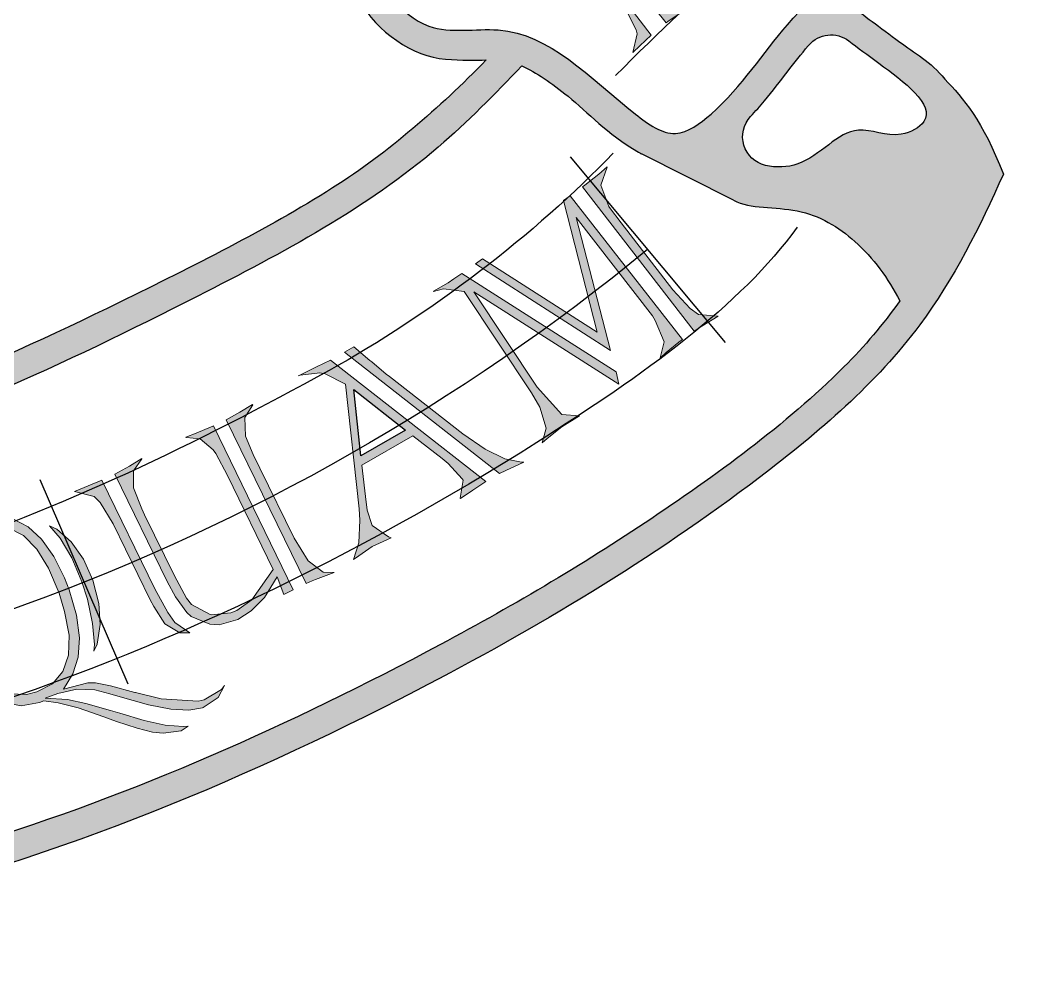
# Model space of a CAD drawing. Header units: inches. Extents: x 0.75 to 8.7, y -12.82 to -2.88.
# Drawn here: x 3.314 to 3.852, y -9.148 to -8.642 of the extents above; entities that cross this region are included whole.
import ezdxf

# ---------------------------------------------------------------- set-up
doc = ezdxf.new("R2010")
doc.units = ezdxf.units.IN
doc.header["$MEASUREMENT"] = 0
doc.layers.get('Defpoints').update_dxf_attribs({"color": 30})
doc.layers.add('CUT', color=1, linetype='Continuous')
doc.layers.add('ETCH', color=5, linetype='Continuous')

# ---------------------------------------------------------------- blocks, each defined once
blk = doc.blocks.new('Banner_Half')
at = {"layer": 'ETCH', "true_color": 0x939598}
h = blk.add_hatch(color=252, dxfattribs=at)
h.dxf.hatch_style = 1
edge = h.paths.add_edge_path()
edge.add_spline(control_points=[(-0.8695426777600819, -0.8975442894075822), (-0.8633204074110621, -0.8856630351074823), (-0.8490391827909805, -0.8658458391961172), (-0.8169912569952125, -0.8460435100759343), (-0.7901649017269916, -0.8490056705476974), (-0.7812156296055788, -0.8442018458159)], knot_values=[0.02909858571822496, 0.02909858571822496, 0.02909858571822496, 0.02909858571822496, 0.06981516489326797, 0.1044293441223722, 0.1381617045411972, 0.1381617045411972, 0.1381617045411972, 0.1381617045411972], degree=3, periodic=0)
edge.add_line((-0.7812156289601839, -0.8442018455673743), (-0.732326752346633, -0.8195593871491971))
edge.add_spline(control_points=[(-0.7323267523466366, -0.8195593871491988), (-0.7317846722186805, -0.8192861514372263), (-0.7312629008825704, -0.8190038212644515), (-0.7136617278423052, -0.8087661935919801), (-0.7041564482533902, -0.7978094779397704), (-0.6846198887914419, -0.7819088783439643), (-0.6765230856885909, -0.7762676088570419), (-0.6688051488322566, -0.7729264849826727)], knot_values=[1.249938496941312, 1.249938496941312, 1.249938496941312, 1.249938496941312, 1.251155898643284, 1.251155898643284, 1.292875466773456, 1.292875466773456, 1.326919447844194, 1.326919447844194, 1.326919447844194, 1.326919447844194], degree=3, periodic=0)
edge.add_spline(control_points=[(-0.6688051488322566, -0.7729264849826727), (-0.654509471549769, -0.7878793356261884), (-0.6050247523599763, -0.8386035859694179), (-0.4713187205649687, -0.909663390869559), (-0.3065513682614247, -0.9874637802524475), (-0.1345534254703118, -1.012981599678149), (-0.04116403639394717, -1.015262027784441), (8.881784197001252e-16, -1.015625612353523)], knot_values=[0.007861022922541252, 0.007861022922541252, 0.007861022922541252, 0.007861022922541252, 0.06968617879671836, 0.2199197882606244, 0.456530660387097, 0.6132832231072841, 0.7367978615260062, 0.7367978615260062, 0.7367978615260062, 0.7367978615260062], degree=3, periodic=0)
edge.add_line((0, -1.015625612353523), (0, -0.9999999999999973))
edge.add_spline(control_points=[(0, -0.9999999999999982), (-0.07865795021173261, -0.9993019661242144), (-0.1572295977802605, -0.995796534932845), (-0.3102930693196866, -0.9642854799780665), (-0.3831140415819254, -0.9338809384183477), (-0.4940523093590277, -0.8793221551676975), (-0.5331086363721891, -0.8600081537742614), (-0.5985653554392734, -0.8185340434466095), (-0.6244857068932732, -0.7955745914582604), (-0.650002571286195, -0.7697761971028836)], knot_values=[0.01868497199321495, 0.01868497199321495, 0.01868497199321495, 0.01868497199321495, 0.2556364533952689, 0.2556364533952689, 0.4972355272157967, 0.4972355272157967, 0.6262898927143304, 0.6262898927143304, 0.7366592862196493, 0.7366592862196493, 0.7366592862196493, 0.7366592862196493], degree=3, periodic=0)
edge.add_spline(control_points=[(-0.6500025712862167, -0.7697761971029013), (-0.644131812404197, -0.7698319620259504), (-0.6371901653950043, -0.7701208597027467), (-0.6110012048001932, -0.7679574303552865), (-0.5917654249601281, -0.7549286040018668), (-0.573556297144171, -0.7212801419022554), (-0.5743557209172527, -0.6991858722901743), (-0.5929912616608193, -0.6647206892497444), (-0.6079874590956278, -0.6522020403913267), (-0.6390272710598541, -0.6256589796540251), (-0.6562850113188969, -0.6125732971264011), (-0.7179257256985419, -0.5650385557609727), (-0.7629015471435663, -0.5321982853414475), (-0.9379223386205955, -0.4036822552557435), (-1.070556963828657, -0.3055246037370001), (-1.213455297607219, -0.1315290737512207), (-1.244984163170491, -0.08274663798293069), (-1.276876209371323, 0.01980286547763832), (-1.27357778479196, 0.07539594511217551), (-1.268822458885647, 0.1342005774112867), (-1.267722428547369, 0.1478036155278595), (-1.266544436941571, 0.1615785092888782), (-1.265292927760169, 0.1755154631437801)], knot_values=[-0.04011179972506751, -0.04011179972506751, -0.04011179972506751, -0.04011179972506751, -0.01926699809706367, -0.01926699809706367, 0.02119736693249763, 0.02119736693249763, 0.06166173196205893, 0.06166173196205893, 0.1121510989316201, 0.1121510989316201, 0.1800554852019323, 0.1800554852019323, 0.3490266106231696, 0.3490266106231696, 0.8369878048739054, 0.8369878048739054, 1.010387277364885, 1.010387277364885, 1.183786749855864, 1.183786749855864, 1.183786749855864, 1.223898549580931, 1.223898549580931, 1.223898549580931, 1.223898549580931], degree=3, periodic=0)
edge.add_spline(control_points=[(-1.26529292776017, 0.1755154631437765), (-1.274854328368839, 0.1662010308598934), (-1.284807076539743, 0.1566265746480155), (-1.295161067772884, 0.146785519619149), (-1.313271413860492, 0.1295723591647029), (-1.332609327640147, 0.1115435631883663), (-1.355786797418873, 0.07094309172168245), (-1.360836807838233, 0.05168897636123582), (-1.36414245003988, 0.03252051965302449)], knot_values=[0.02849289034862396, 0.02849289034862396, 0.02849289034862396, 0.02849289034862396, 0.06995619771309719, 0.06995619771309719, 0.06995619771309719, 0.1424803895343128, 0.1424803895343128, 0.1967863991076539, 0.1967863991076539, 0.1967863991076539, 0.1967863991076539], degree=3, periodic=0)
edge.add_spline(control_points=[(-1.364142450039893, 0.03252051965301028), (-1.378683256535687, 0.04629809494668713), (-1.392375641901102, 0.06017368156159897), (-1.435406781772358, 0.1139988780700847), (-1.448903220588465, 0.1631425994652425), (-1.462289185653757, 0.2166407010484583), (-1.468453297716954, 0.2412760778568437), (-1.474593983637904, 0.2668348082124847), (-1.480712977185875, 0.2932485547002717), (-1.482343722171798, 0.3002879614763536), (-1.48397292645384, 0.3073880958949857), (-1.485600622849804, 0.3145476644255378)], knot_values=[-0.0941001314007163, -0.0941001314007163, -0.0941001314007163, -0.0941001314007163, -0.0340235064082233, -0.0340235064082233, 0.1273240292512003, 0.1273240292512003, 0.1273240292512003, 0.2016230645523193, 0.2016230645523193, 0.2016230645523193, 0.2214241606519166, 0.2214241606519166, 0.2214241606519166, 0.2214241606519166], degree=3, periodic=0)
edge.add_spline(control_points=[(-1.485600622849805, 0.3145476644255272), (-1.486142370789193, 0.3071601282346705), (-1.486685904358461, 0.2997585922281818), (-1.487231467889496, 0.2923411407787366), (-1.489135686091283, 0.2664514959300224), (-1.491064634663374, 0.2403679583665674), (-1.493028703097278, 0.2140090716973706), (-1.495758423062163, 0.1773747172365088), (-1.498555981452467, 0.1402084913840635), (-1.495569672441932, 0.03666221660024327), (-1.480015036796623, -0.02900202339756319), (-1.422074695344703, -0.1827263324802875), (-1.37170522126643, -0.2662799317697964), (-1.251959469270088, -0.4180718447651603), (-1.183952880233147, -0.4867557629679879), (-1.075774326756229, -0.5812399697159805), (-1.038144568740947, -0.6111011662297887), (-0.9581384408827986, -0.6665856907394225), (-0.9133418286875639, -0.6906769974296463), (-0.8633078864511199, -0.7241454832661862), (-0.8526266958758533, -0.7319838319770486), (-0.8428725857492898, -0.7403648795243214)], knot_values=[1.455547620802124, 1.455547620802124, 1.455547620802124, 1.455547620802124, 1.47817610573083, 1.47817610573083, 1.47817610573083, 1.55715787490878, 1.55715787490878, 1.55715787490878, 1.666929056230803, 1.666929056230803, 1.85972934683309, 1.85972934683309, 2.145399683835012, 2.145399683835012, 2.431070020836934, 2.431070020836934, 2.573905189337895, 2.573905189337895, 2.716740357838856, 2.716740357838856, 2.758672648052697, 2.758672648052697, 2.758672648052697, 2.758672648052697], degree=3, periodic=0)
edge.add_spline(control_points=[(-0.8428725857492427, -0.7403648795243569), (-0.8504255312790603, -0.7460922026693257), (-0.8585076362209763, -0.7521594806349032), (-0.8769193945182323, -0.7657516378682612), (-0.8860359162656324, -0.7708200183592595), (-0.8934718186535227, -0.7799485001762836)], knot_values=[0.01080302498008592, 0.01080302498008592, 0.01080302498008592, 0.01080302498008592, 0.04255393689575589, 0.04255393689575589, 0.06399387536987416, 0.06399387536987416, 0.06399387536987416, 0.06399387536987416], degree=3, periodic=0)
edge.add_spline(control_points=[(-0.8934718186535227, -0.7799485001762836), (-0.9030421889004998, -0.7899751128292234), (-0.9134722583002928, -0.8019251827259204), (-0.9245157458941691, -0.8302901652714301)], knot_values=[0.06399387536987416, 0.06399387536987416, 0.06399387536987416, 0.06399387536987416, 0.09326618661094857, 0.09326618661094857, 0.09326618661094857, 0.09326618661094857], degree=3, periodic=0)
edge.add_spline(control_points=[(-0.9245157458941691, -0.8302901652714301), (-0.9120032945892249, -0.8585541649738904), (-0.8807013656482203, -0.9210350565507746), (-0.7711393396321955, -1.01490655783992), (-0.5831826565703664, -1.127045717967428), (-0.3278392527496621, -1.231988507077068), (-0.1276489718999008, -1.247570774690354), (-0.03666277775712867, -1.25465289286427)], knot_values=[0.035208397547297, 0.035208397547297, 0.035208397547297, 0.035208397547297, 0.1269817130100594, 0.244449055320714, 0.4588694537181806, 0.7860377369165417, 1.058626408550367, 1.058626408550367, 1.058626408550367, 1.058626408550367], degree=3, periodic=0)
edge.add_line((-0.03666277775712867, -1.25465289286427), (4.440892098500626e-16, -1.25465289286427))
edge.add_line((4.440892098500626e-16, -1.25465289286427), (8.881784197001252e-16, -1.239075012009421))
edge.add_line((8.881784197001252e-16, -1.239075012009421), (-0.0354502378311139, -1.239075012009421))
edge.add_spline(control_points=[(-0.035450237831125, -1.239075012009421), (-0.1492974192425018, -1.230213456691949), (-0.261421289530738, -1.220299763809885), (-0.4548806506791312, -1.162886355535896), (-0.5385011611917578, -1.126129349879358), (-0.6581439818454404, -1.062818258373017), (-0.6969167814189201, -1.040267143626597), (-0.7716519541773503, -0.9904454219162648), (-0.8089681614419773, -0.963437460934907), (-0.850902523937763, -0.9216708949582966), (-0.8606868189701671, -0.9099529490663194), (-0.8695426777582229, -0.8975442894062535)], knot_values=[0.1229814124865776, 0.1229814124865776, 0.1229814124865776, 0.1229814124865776, 0.4640601029688473, 0.4640601029688473, 0.7369958311771673, 0.7369958311771673, 0.8734636952813273, 0.8734636952813273, 1.009931559385487, 1.009931559385487, 1.058626408550367, 1.058626408550367, 1.058626408550367, 1.058626408550367], degree=3, periodic=0)
edge = h.paths.add_edge_path(flags=16)
edge.add_spline(control_points=[(-0.7981490153198676, -0.8256906865137221), (-0.8037865926043173, -0.8270071890122512), (-0.8234071254141857, -0.8265006768507437), (-0.8419138968375903, -0.7999023129803113), (-0.8668783984770774, -0.8129946620825486), (-0.8943454807273215, -0.7977386486713574), (-0.8637058684585308, -0.7755100467388605), (-0.8471861331268893, -0.7631886396249534), (-0.842413199991773, -0.7596006475481758)], knot_values=[0.02275497423342357, 0.02275497423342357, 0.02275497423342357, 0.02275497423342357, 0.03930524545840164, 0.07616950261673225, 0.09905511516065411, 0.112882090581985, 0.1519028760650464, 0.1699674420099214, 0.1699674420099214, 0.1699674420099214, 0.1699674420099214], degree=3, periodic=0)
edge.add_arc((-0.8330243186169839, -0.7720902244637564), 0.01562499999999994, 40.54266879824121, 126.93355170437721, ccw=False)
edge.add_spline(control_points=[(-0.8211505357472211, -0.7619337533560451), (-0.8210570451913064, -0.7620430518072023), (-0.8209637058845036, -0.7621524551920533), (-0.8135314574759285, -0.770886405710856), (-0.8064306911162462, -0.7809817464058053), (-0.7953304082445096, -0.7942284221768237), (-0.7928865928208477, -0.7970232487420947), (-0.790284734474592, -0.7998081979821752)], knot_values=[1.372857792919381, 1.372857792919381, 1.372857792919381, 1.372857792919381, 1.373342492497167, 1.373342492497167, 1.411515351357999, 1.411515351357999, 1.421618892872088, 1.421618892872088, 1.421618892872088, 1.421618892872088], degree=3, periodic=0)
edge.add_arc((-0.8017022111547054, -0.810475055591569), 0.01562500000000029, -76.85568621777372, 43.05333706276019, ccw=False)
edge = h.paths.add_edge_path(flags=16)
edge.add_spline(control_points=[(-1.284396619081718, 0.1354600055303639), (-1.288129910804633, 0.08929390643294433), (-1.298992207272191, -0.04502987332116248), (-1.076440663553302, -0.3480049751268242), (-0.8016066903042658, -0.5140650705945173), (-0.6127837684274078, -0.6676034469171581), (-0.5789329414760789, -0.709970878801732), (-0.6133414854787897, -0.7598868453285528), (-0.6751077415907831, -0.7460454121178381), (-0.7099320063345922, -0.7851800481723847), (-0.7497853639967667, -0.8138207741907655), (-0.7824757159165645, -0.7895337903797186), (-0.8232532287594165, -0.7231006703643397), (-0.9820164862092713, -0.6413228563660942), (-1.163648373977193, -0.4899471510782636), (-1.330583104991825, -0.3055346805004113), (-1.439767760963186, -0.1123899920951015), (-1.488982202395536, 0.05803787180414233), (-1.48050570567832, 0.1717971545582495), (-1.477446899271057, 0.2128480314219434)], knot_values=[0, 0, 0, 0, 0.1361317453655744, 0.3960856762760341, 1.050001820102727, 1.094944767920319, 1.143349210571483, 1.19274900444309, 1.229573852329239, 1.31501004095204, 1.338674128222609, 1.36019832381918, 1.422564220288329, 1.57842046955977, 1.870095513374694, 2.139112470634091, 2.316194074085075, 2.53405754470141, 2.65706239394604, 2.65706239394604, 2.65706239394604, 2.65706239394604], degree=3, periodic=0)
edge.add_spline(control_points=[(-1.477446899271057, 0.2128480314219434), (-1.466473227556143, 0.16899085703953), (-1.445661192254462, 0.08581385984193979), (-1.382644324927003, 0.02805321262290761), (-1.352854693885177, 0.0007483267666987814)], knot_values=[0, 0, 0, 0, 0.1322709927674894, 0.2508575654877498, 0.2508575654877498, 0.2508575654877498, 0.2508575654877498], degree=3, periodic=0)
edge.add_spline(control_points=[(-1.352854693885177, 0.0007483267666987814), (-1.349565690230539, 0.02684393287769726), (-1.342882238680384, 0.0798717605813426), (-1.304095802372335, 0.1167367187879327), (-1.284396619081718, 0.1354600055303639)], knot_values=[0, 0, 0, 0, 0.07643628633488214, 0.1553230917431807, 0.1553230917431807, 0.1553230917431807, 0.1553230917431807], degree=3, periodic=0)
at = {"layer": 'CUT'}
for points, knots in [([(-1.220061333623156, -0.1169115537792598), (-1.206960987556625, -0.1375344329884776), (-1.192018539841148, -0.157630847859128), (-1.070556963828657, -0.3055246037370001), (-0.9379223386205955, -0.4036822552557435), (-0.7629015471435663, -0.5321982853414475), (-0.7179257256985419, -0.5650385557609727), (-0.6562850113188969, -0.6125732971264011), (-0.6390272710598541, -0.6256589796540251), (-0.6079874590956278, -0.6522020403913267), (-0.5929912616608193, -0.6647206892497444), (-0.5743557209172527, -0.6991858722901743), (-0.573556297144171, -0.7212801419022554), (-0.5917654249601281, -0.7549286040018668), (-0.6110012048001932, -0.7679574303552865), (-0.6371901653950043, -0.7701208597027467), (-0.644131812404197, -0.7698319620259504), (-0.6500025712862167, -0.7697761971029013)], [0.272612864516384, 0.272612864516384, 0.272612864516384, 0.272612864516384, 0.3467989449819583, 0.3467989449819583, 0.8347601392326942, 0.8347601392326942, 1.003731264653932, 1.003731264653932, 1.071635650924244, 1.071635650924244, 1.122125017893805, 1.122125017893805, 1.162589382923366, 1.162589382923366, 1.203053747952928, 1.203053747952928, 1.223898549580931, 1.223898549580931, 1.223898549580931, 1.223898549580931]), ([(-0.8428725857492427, -0.7403648795243569), (-0.8504255312790603, -0.7460922026693257), (-0.8585076362209763, -0.7521594806349032), (-0.8769193945182323, -0.7657516378682612), (-0.8860359162656324, -0.7708200183592595), (-0.8934718186535227, -0.7799485001762836), (-0.9030421889004998, -0.7899751128292234), (-0.9134722583002928, -0.8019251827259204), (-0.9245157458941691, -0.8302901652714301)], [0.01080302498008592, 0.01080302498008592, 0.01080302498008592, 0.01080302498008592, 0.04255393689575589, 0.04255393689575589, 0.06399387536987416, 0.06399387536987416, 0.06399387536987416, 0.09326618661094857, 0.09326618661094857, 0.09326618661094857, 0.09326618661094857]), ([(-0.650002571286195, -0.7697761971028836), (-0.6244857068932732, -0.7955745914582604), (-0.5985653554392734, -0.8185340434466095), (-0.5331086363721891, -0.8600081537742614), (-0.4940523093590277, -0.8793221551676975), (-0.3831140415819254, -0.9338809384183477), (-0.3102930693196866, -0.9642854799780665), (-0.1572295977802605, -0.995796534932845), (-0.07865795021173261, -0.9993019661242144), (0, -0.9999999999999982)], [0.018684971993215, 0.018684971993215, 0.018684971993215, 0.018684971993215, 0.1290543654985338, 0.1290543654985338, 0.2581087309970675, 0.2581087309970675, 0.4997078048175954, 0.4997078048175954, 0.7366592862196493, 0.7366592862196493, 0.7366592862196493, 0.7366592862196493]), ([(-0.9245157458941691, -0.8302901652714301), (-0.9120032945892249, -0.8585541649738904), (-0.8807013656482203, -0.9210350565507746), (-0.7711393396321955, -1.01490655783992), (-0.5831826565703664, -1.127045717967428), (-0.3278392527496621, -1.231988507077068), (-0.1276489718999008, -1.247570774690354), (-0.03666277775712867, -1.25465289286427)], [0.035208397547297, 0.035208397547297, 0.035208397547297, 0.035208397547297, 0.1269817130100594, 0.244449055320714, 0.4588694537181806, 0.7860377369165417, 1.058626408550367, 1.058626408550367, 1.058626408550367, 1.058626408550367])]:
    blk.add_open_spline(points, degree=3, knots=knots, dxfattribs=at)
at = {"layer": 'Defpoints'}
for p, q in [((-0.6944495210267183, -0.821181623504442), (-0.776819618958084, -0.9196706335113696)), ((-0.4598743257799245, -1.101043302242092), (-0.4130796022521954, -0.9926171971881717))]:
    blk.add_line(p, q, dxfattribs=at)
blk.add_arc((-0.01688391330062222, 0.006610536479619178), 1.133929370916594, 230.6646345408935, 269.3207401869213, dxfattribs=at)
for points, knots in [([(-0.7185940196100415, -0.7780628237459242), (-0.7649840984654204, -0.7314606406714379), (-0.8083827636487482, -0.6933280245160507), (-0.9141666917484317, -0.6205724181949028), (-0.9712041943890122, -0.5819818554033702), (-1.076618631349522, -0.4993010195771586), (-1.128639966062375, -0.4563742695100261), (-1.228039727233627, -0.3613331563337336), (-1.274774699853113, -0.30902317559495), (-1.354834988880051, -0.1852231412641867), (-1.38518218011987, -0.1158570666271892), (-1.414667932910532, -0.04898131075477874)], [0, 0, 0, 0, 0.1968291782658615, 0.1968291782658615, 0.393658356531723, 0.393658356531723, 0.5904875347975845, 0.5904875347975845, 0.7873167130634461, 0.7873167130634461, 1.004802515909027, 1.004802515909027, 1.004802515909027, 1.004802515909027]), ([(-0.7172888044964623, -0.8192792983274186), (-0.6762437723682346, -0.8622111736729483), (-0.6195638511619892, -0.9052583658101785), (-0.495515625623216, -0.9737321480632479), (-0.4253708148690567, -1.007428570540776), (-0.2696769933381482, -1.059942737138382), (-0.1867794479867011, -1.074091841486935), (-0.07078290833787815, -1.081535109747432), (-0.03528720709162059, -1.082392987045184), (-0.0005924347490413595, -1.082699431333855)], [0.007861022922541205, 0.007861022922541205, 0.007861022922541205, 0.007861022922541205, 0.1779070708765104, 0.1779070708765104, 0.4061810493702805, 0.4061810493702805, 0.6344550278640506, 0.6344550278640506, 0.7367978615260062, 0.7367978615260062, 0.7367978615260062, 0.7367978615260062]), ([(-0.8149447969135739, -0.8585786689336921), (-0.7855141840311655, -0.8998162798289222), (-0.7326965180315308, -0.9374662116605617), (-0.581758615298885, -1.032840296786483), (-0.4766631460040545, -1.08390257639238), (-0.2649075665568792, -1.150056116513859), (-0.1543023894419688, -1.162505680826329), (-0.03330910423892774, -1.171962128672551), (-0.03177753916441795, -1.172081560371249), (-0.03024493505441894, -1.172200854111614)], [0.1229814124865776, 0.1229814124865776, 0.1229814124865776, 0.1229814124865776, 0.3342944267194631, 0.3342944267194631, 0.6941552171264436, 0.6941552171264436, 1.054016007533424, 1.054016007533424, 1.058626408550367, 1.058626408550367, 1.058626408550367, 1.058626408550367])]:
    blk.add_open_spline(points, degree=3, knots=knots, dxfattribs=at)
at = {"layer": 'ETCH'}
blk.add_line((-0.7812156319513752, -0.8442018470750856), (-0.7323267523436594, -0.8195593871476978), dxfattribs=at)
for centre, start, end in [((-0.8330243186169839, -0.7720902244637564), 40.5426687986654, 126.9335517133023), ((-0.8017022111547054, -0.810475055591569), 283.1443137820626, 43.05333706278766)]:
    blk.add_arc(centre, 0.015625, start, end, dxfattribs=at)
blk.add_spline([(-1.284396619081718, 0.1354600055303639), (-1.284396619081718, -0.0006717398352105164), (-1.154419653626488, -0.2257984478172936), (-0.6478259151725743, -0.63928255551245), (-0.6139948596959348, -0.6688685022417911), (-0.590972503536249, -0.7114473841579052), (-0.6195054749077249, -0.751773668133394), (-0.6562726413665123, -0.753833981806066), (-0.7291196890821814, -0.7984730898336903), (-0.7504239216110298, -0.8087744830746981), (-0.7693229240549035, -0.7984730898336903), (-0.8098698910024771, -0.7510869260962334), (-0.9365857987248196, -0.660344162378875), (-1.165262655809015, -0.4792882974682566), (-1.341355491906369, -0.2759131850078216), (-1.427549099874368, -0.1212246068055816), (-1.481301952573857, 0.08990360697851152), (-1.477446899271057, 0.2128480314219434)], degree=3, dxfattribs=at)
for points, knots in [([(-0.842413199991773, -0.7596006475481758), (-0.8471861331268893, -0.7631886396249534), (-0.8637058684585308, -0.7755100467388605), (-0.8943454807273215, -0.7977386486713574), (-0.8668783984770774, -0.8129946620825486), (-0.8419138968375903, -0.7999023129803113), (-0.8234071254141857, -0.8265006768507437), (-0.8037865926043173, -0.8270071890122512), (-0.7981490153198676, -0.8256906865137221)], [0.02275497423342357, 0.02275497423342357, 0.02275497423342357, 0.02275497423342357, 0.04081954017829858, 0.07984032566135993, 0.09366730108269085, 0.1165529136266127, 0.1534171707849433, 0.1699674420099214, 0.1699674420099214, 0.1699674420099214, 0.1699674420099214]), ([(-0.790284734474592, -0.7998081979821752), (-0.7928865928208477, -0.7970232487420947), (-0.7953304082445096, -0.7942284221768237), (-0.8064306911162462, -0.7809817464058053), (-0.8135314574759285, -0.770886405710856), (-0.8209637058845036, -0.7621524551920533), (-0.8210570451913064, -0.7620430518072023), (-0.8211505357472211, -0.7619337533560451)], [1.37285779291938, 1.37285779291938, 1.37285779291938, 1.37285779291938, 1.38296133443347, 1.38296133443347, 1.421134193294302, 1.421134193294302, 1.421618892872088, 1.421618892872088, 1.421618892872088, 1.421618892872088]), ([(-0.6688051488322566, -0.7729264849826727), (-0.6765230856885909, -0.7762676088570419), (-0.6846198887914419, -0.7819088783439643), (-0.7041564482533902, -0.7978094779397704), (-0.7136617278423052, -0.8087661935919801), (-0.7312629008825704, -0.8190038212644515), (-0.7317846722186805, -0.8192861514372263), (-0.7323267523466366, -0.8195593871491988)], [1.249938496941312, 1.249938496941312, 1.249938496941312, 1.249938496941312, 1.28398247801205, 1.28398247801205, 1.325702046142222, 1.325702046142222, 1.326919447844194, 1.326919447844194, 1.326919447844194, 1.326919447844194]), ([(-0.6688051488322566, -0.7729264849826727), (-0.654509471549769, -0.7878793356261884), (-0.6050247523599763, -0.8386035859694179), (-0.4713187205649687, -0.909663390869559), (-0.3065513682614247, -0.9874637802524475), (-0.1345534254703118, -1.012981599678149), (-0.04116403639394717, -1.015262027784441), (8.881784197001252e-16, -1.015625612353523)], [0.007861022922541252, 0.007861022922541252, 0.007861022922541252, 0.007861022922541252, 0.06968617879671836, 0.2199197882606244, 0.456530660387097, 0.6132832231072841, 0.7367978615260062, 0.7367978615260062, 0.7367978615260062, 0.7367978615260062]), ([(-0.7812156296055788, -0.8442018458159), (-0.7901649017269916, -0.8490056705476974), (-0.8169912569952125, -0.8460435100759343), (-0.8490391827909805, -0.8658458391961172), (-0.8633204074110621, -0.8856630351074823), (-0.8695426777600819, -0.8975442894075822)], [0.02909858571822495, 0.02909858571822495, 0.02909858571822495, 0.02909858571822495, 0.06283094613704998, 0.09744512536615421, 0.1381617045411972, 0.1381617045411972, 0.1381617045411972, 0.1381617045411972]), ([(-0.8695426777582229, -0.8975442894062535), (-0.8606868189701671, -0.9099529490663194), (-0.850902523937763, -0.9216708949582966), (-0.8089681614419773, -0.963437460934907), (-0.7716519541773503, -0.9904454219162648), (-0.6969167814189201, -1.040267143626597), (-0.6581439818454404, -1.062818258373017), (-0.5385011611917578, -1.126129349879358), (-0.4548806506791312, -1.162886355535896), (-0.261421289530738, -1.220299763809885), (-0.1492974192425018, -1.230213456691949), (-0.035450237831125, -1.239075012009421)], [0.1229814124865777, 0.1229814124865777, 0.1229814124865777, 0.1229814124865777, 0.171676261651457, 0.171676261651457, 0.308144125755617, 0.308144125755617, 0.444611989859777, 0.444611989859777, 0.717547718068097, 0.717547718068097, 1.058626408550367, 1.058626408550367, 1.058626408550367, 1.058626408550367])]:
    blk.add_open_spline(points, degree=3, knots=knots, dxfattribs=at)
blk = doc.blocks.new('Alpha_A')
at = {"true_color": 0x939598}
h = blk.add_hatch(color=252, dxfattribs=at)
h.dxf.hatch_style = 1
h.paths.add_polyline_path([(-0.03749792123324136, -0.03497804919283798), (-0.04426620769970713, -0.04114913391226072), (-0.04426620769970624, -0.04125851741369679), (-0.04083376734490186, -0.04094647738144273), (-0.0323046471787749, -0.04011436809694402), (-0.02377747855781075, -0.04094628698679337), (-0.02121209889300646, -0.04116936347938527), (-0.02205407636765555, -0.0399905950148769), (-0.02677009925027329, -0.03055854924964141), (-0.02503146788436128, -0.02208272134082279), (-0.02377181958748631, -0.0193534833642568), (-0.02336537827698538, -0.0181341594327611), (-0.01568502839958041, 0), (0.01568502839958042, 6.938893903907228e-18), (0.0231446342364642, -0.01811618560386122), (0.02461453885246591, -0.02189594033072417), (0.02712524469335208, -0.03277566564123103), (0.02712524469335297, -0.03365371099249615), (0.02115881207260671, -0.04106031700445635), (0.02115881207260584, -0.04128135199798866), (0.02893894168499337, -0.04073855225759094), (0.03722383854526568, -0.04020972905374354), (-0.00234002878749396, 0.05668137461832858), (-0.01056105406277658, 0.05725493452125624), (-0.02045163094005934, 0.05784836913389345), (-0.0105684411921154, 0.05355133011304768), (-0.008503156142245508, 0.05171552117982878), (-0.001748075358697584, 0.04169185292037092), (-0.02831227509456769, -0.01932279334795074), (-0.03102121897121401, -0.02474068110124516)])
h.paths.add_polyline_path([(-0.01363196741590711, 0.004632891397714722), (0.0006516112505452476, 0.036946561167718), (0.01380252336623622, 0.004632891397716506)], flags=16)
h.paths.add_polyline_path([(0.04541681103034505, -0.02515712370300086), (0.03920072796005551, -0.01210334925539158), (0.02047350395794512, 0.0335828455629458), (0.01964343164459809, 0.03545050826797617), (0.01612914205791087, 0.04495976244372035), (0.01571777595454779, 0.04619386075381034), (0.0118504536678059, 0.05663563092801384), (0.006216871810147413, 0.05663563092801382), (0.04573791047579823, -0.04015058621236278), (0.0494420358985823, -0.0403269731372573), (0.05983774750371262, -0.04125516167342891), (0.05887852355305288, -0.0407070337016222), (0.05191341327477647, -0.03479724316247788)])
at = {"layer": 'ETCH', "lineweight": 0}
for points in [[(-0.02377747855781065, -0.04094628698679337), (-0.02121209889300646, -0.04116936347938527), (-0.02205407636765555, -0.0399905950148769), (-0.02677009925027329, -0.03055854924964141), (-0.02503146788436128, -0.02208272134082279), (-0.02377181958748631, -0.0193534833642568), (-0.02336537827698537, -0.01813415943276109), (-0.01568502839958041, 0), (0.01568502839958041, 0), (0.02314463423646407, -0.01811618560386119), (0.02461453885246589, -0.02189594033072417), (0.02712524469335209, -0.03277566564123102), (0.02712524469335298, -0.03365371099249614), (0.02115881207260673, -0.04106031700445634), (0.02115881207260584, -0.04128135199798866), (0.02893894168499367, -0.04073855225759093), (0.03722383854526568, -0.04020972905374354), (-0.002340028787493953, 0.05668137461832856), (-0.01056105406277696, 0.0572549345212563), (-0.02081323309754479, 0.0578700652633426), (-0.02140508299795085, 0.0578700652633426), (-0.02033789682453291, 0.05779891951844718), (-0.01056844119211542, 0.05355133011304769), (-0.008503156142245505, 0.05171552117982881), (-0.001748075358697587, 0.04169185292037092), (-0.02831227509456768, -0.01932279334795073), (-0.03102121897121402, -0.02474068110124517), (-0.03749792123324136, -0.03497804919283798), (-0.04426620769970713, -0.04114913391226072), (-0.04426620769970624, -0.04125851741369679), (-0.04083376734490196, -0.04094647738144275), (-0.0323046471787749, -0.04011436809694402)], [(0.006216871810147406, 0.05663563092801382), (0.04573791047579823, -0.04015058621236278), (0.04944203589858231, -0.0403269731372573), (0.05983774750371262, -0.04125516167342891), (0.0588785235530529, -0.04070703370162221), (0.0519134132747765, -0.0347972431624779), (0.04541681103034501, -0.02515712370300083), (0.03920072796005547, -0.01210334925539147), (0.02047350395794512, 0.03358284556294588), (0.01964343164459814, 0.03545050826797613), (0.01612914205791105, 0.04495976244372013), (0.01571777595454771, 0.04619386075381016), (0.0118504536678059, 0.05663563092801382)]]:
    blk.add_lwpolyline(points, close=True, dxfattribs=at)
at = {"layer": 'ETCH'}
blk.add_lwpolyline([(0.0006516112505452476, 0.036946561167718), (0.01380252336623622, 0.004632891397716499), (-0.01363196741590711, 0.004632891397714722)], close=True, dxfattribs=at)
blk = doc.blocks.new('Alpha_M')
at = {"true_color": 0x939598}
h = blk.add_hatch(color=252, dxfattribs=at)
h.dxf.hatch_style = 1
h.paths.add_polyline_path([(0.0305281754116864, 0.07917437826364626), (0.02620634182682879, 0.07917437826364626), (2.241746973385972e-05, 0.01202528192851648), (-0.0267949889282586, 0.07917437826364626), (-0.03143399633296173, 0.07917437826364626), (0, 0), (0.02634276547953585, 0.0679813302697676), (0.02878739367416694, 0.001976369014712986), (0.0285721947618307, -0.001036415757995179), (0.02580500105049799, -0.01295663482219833), (0.0191163365591529, -0.01863186529970307), (0.0191163365591529, -0.01869278348794268), (0.02337257231508927, -0.01820167936225747), (0.0320709235119061, -0.01758036856248513), (0.0343580508068877, -0.01758036856248513)])
h.paths.add_polyline_path([(0.05538380095427931, 0.08007471031837365), (0.05538380095427931, 0.08028426890670026), (0.04946940058585003, 0.0795884570986507), (0.04015262679825193, 0.07917437826364626), (0.03849401069058533, 0.07917437826364626), (0.04212358149016238, -0.01761417639174745), (0.04698063277962161, -0.01778764250922826), (0.05710143145814062, -0.01866012515392779), (0.04914895722950563, -0.01175402911326984), (0.0473804809652183, -0.006669659853445253), (0.04571631184857194, 0.006851714219309635), (0.04406852710717191, 0.05175384842244668), (0.04386241382456335, 0.0618533992702579), (0.04386241382456335, 0.06261712779575213), (0.04708029457216689, 0.07420149848712221)])
h.paths.add_polyline_path([(-0.04017746245498088, 0.07919827154626446), (-0.04526914410651894, 0.0793801173195341), (-0.04900548394507975, 0.0793801173195341), (-0.05803580939876296, 0.08030157910052171), (-0.05803580939876296, 0.08025317443293911), (-0.05294202273877957, 0.07836658678109298), (-0.04485316840848119, 0.07071496781999898), (-0.04713331797453568, 0.006248920997901308), (-0.04797045009808043, -0.002540966299314995), (-0.05180677804148281, -0.01362369146914499), (-0.05803580939876296, -0.01864710385404766), (-0.05803580939876296, -0.01871977007806791), (-0.05458602243208244, -0.01840615308109772), (-0.04462830199117773, -0.01778379555354093), (-0.03367061972846352, -0.01859547572114817), (-0.04085312960300103, -0.0125012249185108), (-0.04296146128718004, 0.006895426575938224), (-0.04072804494799742, 0.06764435100171973), (-0.006757631466804526, -0.01717618452274738), (-0.004155174955020602, -0.01095920507793036)])
at = {"layer": 'ETCH', "lineweight": 0}
for points in [[(-0.03367061972846352, -0.01859547572114817), (-0.04085312960300103, -0.0125012249185108), (-0.04296146128718004, 0.006895426575938224), (-0.04072804494799742, 0.06764435100171973), (-0.006757631466804526, -0.01717618452274738), (-0.004155174955020602, -0.01095920507793036), (-0.04017746245498088, 0.07919827154626446), (-0.04526914410651894, 0.0793801173195341), (-0.04900548394507975, 0.0793801173195341), (-0.05803580939876296, 0.08030157910052171), (-0.05803580939876296, 0.08025317443293911), (-0.05294202273877957, 0.07836658678109298), (-0.04485316840848119, 0.07071496781999898), (-0.04713331797453568, 0.006248920997901308), (-0.04797045009808043, -0.002540966299314995), (-0.05180677804148281, -0.01362369146914499), (-0.05803580939876296, -0.01864710385404766), (-0.05803580939876296, -0.01871977007806791), (-0.05458602243208288, -0.01840615308109772), (-0.04462830199117773, -0.01778379555354093)], [(0.02634276547953585, 0.0679813302697676), (0.02878739367416694, 0.001976369014712986), (0.0285721947618307, -0.001036415757995179), (0.02580500105049799, -0.01295663482219833), (0.0191163365591529, -0.01863186529970307), (0.0191163365591529, -0.01869278348794268), (0.02337257231508882, -0.01820167936225747), (0.0320709235119061, -0.01758036856248513), (0.0343580508068877, -0.01758036856248513), (0.0305281754116864, 0.07917437826364626), (0.02620634182682879, 0.07917437826364626), (2.241746973385972e-05, 0.01202528192851648), (-0.0267949889282586, 0.07917437826364626), (-0.03143399633296173, 0.07917437826364626), (0, 0)], [(0.05538380095427931, 0.08028426890670026), (0.04946940058585003, 0.0795884570986507), (0.04015262679825193, 0.07917437826364626), (0.03849401069058533, 0.07917437826364626), (0.04212358149016238, -0.01761417639174745), (0.04698063277962206, -0.01778764250922826), (0.05710143145814062, -0.01866012515392779), (0.04914895722950563, -0.01175402911326984), (0.0473804809652183, -0.006669659853445253), (0.04571631184857194, 0.006851714219309635), (0.04406852710717191, 0.05175384842244668), (0.04386241382456335, 0.0618533992702579), (0.04386241382456335, 0.06261712779575213), (0.04708029457216689, 0.07420149848712221), (0.05538380095427931, 0.08007471031837365)]]:
    blk.add_lwpolyline(points, close=True, dxfattribs=at)
blk = doc.blocks.new('Alpha_U')
at = {"true_color": 0x939598}
h = blk.add_hatch(color=252, dxfattribs=at)
h.dxf.hatch_style = 1
h.paths.add_polyline_path([(-0.00655495450896959, -0.0009326633517323657), (-0.02220662763777792, 0.0001593138432998131), (-0.01394665485932434, -0.006829893892314585), (-0.01259331835941069, -0.01111545947537618), (-0.01134434335326651, -0.02422969703988898), (-0.01134434335326651, -0.06910333838378781), (-0.01114136800134524, -0.07316284542220773), (-0.009936476292855547, -0.0840068707986159), (-0.004867375769492366, -0.09180548698840596), (-9.014831371606871e-06, -0.09417817488841784), (-0.004865835691315822, -0.08572370894703417), (-0.00593414712578566, -0.07931384034021516), (-0.00655495450896959, -0.06503527052698121)])
h.paths.add_polyline_path([(0.0009999999999998899, -0.0009592010124555017), (0.0009999999999998899, -0.06437411323375655), (0.00140759607763119, -0.07354502498045967), (0.003229964276969088, -0.08387177811004065), (0.00435993335689445, -0.08669670080985448), (0.01154489760215329, -0.09467999441569755), (0.01578292478188281, -0.09718428320371954), (0.02595151293598973, -0.09897873993679697), (0.0343414856355851, -0.09797993366303623), (0.04379540219257457, -0.09476157909044328), (0.05467364869612323, -0.08775115356593409), (0.05376423112701456, -0.09775474682613172), (0.05928154337511815, -0.09775474682613172), (0.05928154337511814, -0.001000000000000334), (0.05901772267387216, -0.001000000000000334), (0.04847267032186629, -0.0003797028028236227), (0.04454328018340917, 3.391721175028013e-05), (0.04358798456876922, 0.0001294467732142488), (0.04358798456876922, -6.296952615514415e-05), (0.04996002181607739, -0.004045492805723866), (0.05363142483791438, -0.01225215838394701), (0.05407786325842024, -0.0147075696967284), (0.05449215453082124, -0.02796489041357014), (0.05449215453082124, -0.08329550381588291), (0.03715712214602269, -0.09292607736299456), (0.02761523834862082, -0.0944103703981467), (0.02406828518533686, -0.09418868582544082), (0.01426103876432716, -0.09056426866984957), (0.01384340524393133, -0.0901466351494537), (0.007294614056815082, -0.08106282801893894), (0.006411397577264832, -0.07686754974107401), (0.005789388844296806, -0.06339069386010365), (0.005789388844296806, -0.02736329443307373), (0.005789388844296806, -0.02551164293008412), (0.005789388844296806, -0.02382195488224426), (0.006838049167787741, -0.01186722719444422), (0.01075949799632215, -0.003806471269125031), (0.01751651502990014, -3.049116212405951e-05), (0.01751651502990015, 0.0001346713301009217), (0.00994374299209878, -0.0005865450544506588)])
h.paths.add_polyline_path([(0.06683649788408808, -0.09775474682613174), (0.07041814225175, -0.09775474682613171), (0.07231332952000137, -0.09796532318927124), (0.08281719427258413, -0.09888671483423384), (0.07764233729521396, -0.096203455660782), (0.07309087970527361, -0.08731727655661368), (0.07162588672838455, -0.07329520092067641), (0.07162588672838455, -0.03188955366260515), (0.07162588672838455, -0.02383575743448666), (0.07225533305791745, -0.01334498527560957), (0.07615184211126637, -0.004253130817795098), (0.08294153480221224, -5.949709691588975e-05), (0.08294153480221224, 0.0001370937361775404), (0.07516330743168527, -0.0005864622982896272), (0.06683649788408808, -0.0009565427226272409)])
at = {"layer": 'ETCH', "lineweight": 0}
for points in [[(-0.02220662763777792, 0.0001593138432998131), (-0.01394665485932434, -0.006829893892314587), (-0.01259331835941069, -0.01111545947537618), (-0.01134434335326651, -0.02422969703988898), (-0.01134434335326651, -0.0691033383837878), (-0.01114136800134524, -0.07316284542220775), (-0.009936476292855545, -0.0840068707986159), (-0.004867375769492366, -0.09180548698840596), (-9.014831371612075e-06, -0.09417817488841784), (-0.004865835691315823, -0.08572370894703418), (-0.00593414712578566, -0.07931384034021516), (-0.00655495450896959, -0.06503527052698121), (-0.00655495450896959, -0.0009326633517323657)], [(0.04358798456876922, 0.0001294467732142479), (0.04358798456876922, -6.296952615514328e-05), (0.04996002181607739, -0.00404549280572386), (0.05363142483791439, -0.012252158383947), (0.05407786325842023, -0.01470756969672848), (0.05449215453082124, -0.02796489041357031), (0.05449215453082124, -0.08329550381588291), (0.03715712214602274, -0.09292607736299452), (0.02761523834862079, -0.0944103703981467), (0.02406828518533688, -0.09418868582544082), (0.01426103876432716, -0.09056426866984957), (0.01384340524393135, -0.09014663514945376), (0.007294614056815085, -0.08106282801893894), (0.006411397577264832, -0.07686754974107401), (0.005789388844296806, -0.06339069386010365), (0.005789388844296806, -0.02736329443307373), (0.005789388844296806, -0.02551164293008412), (0.005789388844296806, -0.02382195488224426), (0.006838049167787741, -0.01186722719444422), (0.01075949799632214, -0.003806471269125034), (0.01751651502990015, -3.049116212405778e-05), (0.01751651502990015, 0.0001346713301009217), (0.00994374299209877, -0.0005865450544506601), (0.0009999999999998899, -0.0009592010124555017), (0.0009999999999998899, -0.06437411323375652), (0.00140759607763119, -0.07354502498045967), (0.003229964276969088, -0.08387177811004065), (0.004359933356894441, -0.08669670080985448), (0.01154489760215327, -0.09467999441569752), (0.01578292478188281, -0.09718428320371952), (0.02595151293598974, -0.09897873993679696), (0.03434148563558503, -0.09797993366303626), (0.04379540219257461, -0.09476157909044325), (0.05467364869612323, -0.0877511535659341), (0.05376423112701456, -0.09775474682613172), (0.05928154337511815, -0.09775474682613172), (0.05928154337511815, -0.001000000000000334), (0.05901772267387217, -0.001000000000000334), (0.04847267032186631, -0.0003797028028236227), (0.04454328018340936, 3.39172117502784e-05)], [(0.08294153480221222, 0.0001370937361775404), (0.07516330743168531, -0.000586462298289625), (0.06683649788408808, -0.0009565427226272405), (0.06683649788408808, -0.09775474682613172), (0.07041814225175003, -0.09775474682613172), (0.07231332952000091, -0.0979653231892712), (0.08281719427258416, -0.09888671483423384), (0.07764233729521397, -0.09620345566078203), (0.07309087970527361, -0.0873172765566137), (0.07162588672838455, -0.07329520092067643), (0.07162588672838455, -0.03188955366260515), (0.07162588672838455, -0.02383575743448674), (0.07225533305791743, -0.01334498527560957), (0.07615184211126635, -0.004253130817795103), (0.08294153480221222, -5.949709691588367e-05)]]:
    blk.add_lwpolyline(points, close=True, dxfattribs=at)
blk = doc.blocks.new('Alpha_Q')
at = {"true_color": 0x939598}
h = blk.add_hatch(color=252, dxfattribs=at)
h.dxf.hatch_style = 1
h.paths.add_polyline_path([(-0.07666220072311525, 0.0529689216710354), (-0.07374564419700214, 0.06421849684318648), (-0.07146910415940999, 0.06956836593152804), (-0.07488163311092233, 0.06635657397716344), (-0.07989397833142986, 0.05753484638907125), (-0.0831232319290156, 0.04663611549721924), (-0.0841373725753507, 0.03365511522412312), (-0.08312271188946507, 0.02168211913066731), (-0.08029560976124195, 0.0107775823503795), (-0.07527853492105542, 0.001746847638043995), (-0.07218648252712434, -0.001433549109999717), (-0.07541112381746418, 0.007882081284313884), (-0.07770084123626475, 0.01995513676526173), (-0.07832326508194232, 0.03281856290927276), (-0.07811526725239304, 0.04030648477304322)])
h.paths.add_polyline_path([(-0.07035522850210008, 0.03363760615557342), (-0.07015215052660428, 0.02713911093970544), (-0.06872676696170332, 0.0143106588555968), (-0.0654883549844496, 0.003785819929522205), (-0.06106223999027804, -0.00486522301363123), (-0.05528895352895313, -0.01123574600543798), (-0.04673578554866608, -0.01620851808700064), (-0.0369166425881504, -0.01781164346830888), (-0.03449854078953597, -0.01781164346830889), (-0.02765042283576105, -0.02123570244519608), (-0.01850593852019287, -0.02726274892591188), (-0.007356858550461531, -0.03634718445680374), (-0.001816116511880947, -0.04086186315490709), (0.007401307413165359, -0.04782613900938684), (0.01451236145770674, -0.05249911738151347), (0.01969226867871353, -0.05488984379120865), (0.02902636356994127, -0.05687582142763947), (0.03327589036886945, -0.05581343972790798), (0.03076470538154877, -0.05514379039795615), (0.02199028610470237, -0.0511744102489065), (0.01223655213599922, -0.04515614886396065), (0.001295531148264917, -0.03731164325011418), (-0.002815719506013795, -0.03422820525940486), (-0.01388914905689549, -0.02643579187174706), (-0.0224381611096604, -0.02114354631527342), (-0.03332711900589523, -0.01657720913298188), (-0.02624841919081786, -0.01657720913298188), (-0.01597490662799757, -0.01762552674143335), (-0.007107264769881147, -0.02121481035067062), (-0.0002195476726676443, -0.02580662174881261), (0.001231110781471575, -0.02684280635891223), (0.01028098083715756, -0.03321885117087309), (0.0172429397665891, -0.03813317463316243), (0.02763795805961863, -0.04424789127612082), (0.03652029039616744, -0.04788157268652693), (0.04373473405650513, -0.04908397996325053), (0.04414354441532846, -0.04908397996325053), (0.05343979677471775, -0.04671046872255588), (0.05862355127889876, -0.04179954340280469), (0.05660226110112673, -0.04320565830908141), (0.04597867634898301, -0.04533037525950866), (0.04279700317563327, -0.04510311288998371), (0.02466399368181581, -0.0373913732202), (0.01291092670206936, -0.02976218939124201), (0.01248431419501989, -0.02954888313771772), (0.001557310057015662, -0.02192059723005359), (-0.005532025463582418, -0.01786954836114151), (-0.009239940215361966, -0.01650347450522195), (-0.02265544776881701, -0.01526129787990181), (-0.01529704669710923, -0.009265563673325893), (-0.009683338023320748, -0.0018474486401052), (-0.005655812274732774, 0.007617236869076116), (-0.003221926277489282, 0.01938101918908696), (-0.002405759508917527, 0.0334598959469429), (-0.002608676144721933, 0.04015614492848761), (-0.004238857163161303, 0.05279004782139024), (-0.007275387870107952, 0.06351912298593555), (-0.01189402098332645, 0.0721539588063011), (-0.01807524636197398, 0.07873397291905437), (-0.0266220574855436, 0.0835042861043025), (-0.03679244084590928, 0.08490022107533335), (-0.04555012788812141, 0.08370599102412246), (-0.05408982406736174, 0.07953544172728488), (-0.06129953046313164, 0.07192519608730484), (-0.06346479622879864, 0.06838203392530495), (-0.06730658463088801, 0.05887866261487229), (-0.06953889121020884, 0.04731125579475571)])
h.paths.add_polyline_path([(-0.06224527675342273, 0.05654552407606062), (-0.05845116246737892, 0.06645237804517466), (-0.05289153880411268, 0.07350882346393561), (-0.04551826546049754, 0.07784604307782494), (-0.03821919611646241, 0.07911880203498534), (-0.02981513072053587, 0.0784826566483634), (-0.02180168992983943, 0.07501738495508992), (-0.01579657098730046, 0.0685833289452269), (-0.01135685525732376, 0.05949248245051204), (-0.008846300553657191, 0.04777656050006834), (-0.0080160444848687, 0.03345464331346647), (-0.008431743199468475, 0.02327002480576557), (-0.01030756773324892, 0.01076452791389576), (-0.01410484322370523, 0.0008494196888158209), (-0.01987121542104565, -0.006411937893020997), (-0.02719834366481597, -0.01072201333053258), (-0.03634799293667746, -0.01199870857776997), (-0.04216110107107695, -0.01156810797522123), (-0.05029718807360251, -0.008356494684750096), (-0.05673254492669511, -0.0023501616218633), (-0.06140030270596553, 0.006561012320379866), (-0.06391297319430356, 0.01807741872526327), (-0.06495152211024946, 0.03220168398212397), (-0.06432798815131324, 0.04384098454892715)], flags=16)
h.paths.add_polyline_path([(0.01015647614351779, 0.04623073729837827), (0.00712864997184369, 0.05713091151640632), (0.002116603619606736, 0.06595211309634227), (-0.0009517396186260602, 0.06893278938491142), (0.002233910342765558, 0.0608848315877122), (0.004527168909389978, 0.04900158265156749), (0.005356460337313976, 0.03511095123384682), (0.005148699159732928, 0.02555393706512206), (0.0034887106787269, 0.01248152777720085), (0.0007754289145824739, 0.001628400720622175), (-0.0007754289145824739, -0.001628400720623077), (0.002102722129842, 0.001331983210784322), (0.00712726363143458, 0.01057713957371492), (0.01015613785552597, 0.02127916183216981), (0.01117059455967651, 0.03406131630447186)], flags=17)
at = {"layer": 'ETCH', "lineweight": 0}
for points in [[(-0.03332711900589524, -0.01657720913298188), (-0.02624841919081788, -0.01657720913298188), (-0.0159749066279975, -0.01762552674143336), (-0.007107264769881105, -0.02121481035067063), (-0.0002195476726676304, -0.02580662174881265), (0.001231110781471756, -0.02684280635891234), (0.01028098083715756, -0.03321885117087309), (0.01724293976658897, -0.03813317463316235), (0.02763795805961866, -0.04424789127612083), (0.03652029039616744, -0.04788157268652693), (0.04373473405650508, -0.04908397996325053), (0.04414354441532842, -0.04908397996325053), (0.05343979677471777, -0.04671046872255591), (0.05862355127889884, -0.04179954340280467), (0.05660226110112676, -0.04320565830908141), (0.04597867634898289, -0.04533037525950867), (0.04279700317563329, -0.0451031128899837), (0.02466399368181582, -0.03739137322020003), (0.0129109267020695, -0.02976218939124209), (0.01248431419501994, -0.02954888313771775), (0.001557310057015648, -0.02192059723005357), (-0.005532025463582446, -0.01786954836114152), (-0.009239940215362008, -0.01650347450522194), (-0.02265544776881701, -0.01526129787990183), (-0.01529704669710918, -0.009265563673325872), (-0.009683338023320776, -0.00184744864010522), (-0.005655812274732774, 0.007617236869076116), (-0.003221926277489295, 0.01938101918908686), (-0.002405759508917527, 0.03345989594694299), (-0.002608676144721933, 0.04015614492848751), (-0.004238857163161303, 0.0527900478213903), (-0.007275387870107952, 0.06351912298593554), (-0.01189402098332648, 0.07215395880630115), (-0.018075246361974, 0.07873397291905437), (-0.02662205748554358, 0.0835042861043025), (-0.03679244084590927, 0.08490022107533335), (-0.04555012788812141, 0.08370599102412246), (-0.05408982406736174, 0.07953544172728488), (-0.06129953046313164, 0.07192519608730485), (-0.06346479622879864, 0.06838203392530495), (-0.06730658463088801, 0.05887866261487229), (-0.06953889121020884, 0.0473112557947557), (-0.07035522850210008, 0.03363760615557343), (-0.07015215052660428, 0.02713911093970545), (-0.06872676696170332, 0.01431065885559679), (-0.0654883549844496, 0.003785819929522205), (-0.06106223999027804, -0.004865223013631237), (-0.05528895352895313, -0.01123574600543797), (-0.04673578554866609, -0.01620851808700063), (-0.03691664258815042, -0.01781164346830888), (-0.03449854078953596, -0.01781164346830888), (-0.02765042283576102, -0.02123570244519613), (-0.01850593852019289, -0.02726274892591185), (-0.007356858550461531, -0.03634718445680374), (-0.00181611651188085, -0.04086186315490714), (0.007401307413165359, -0.04782613900938681), (0.01451236145770674, -0.05249911738151347), (0.01969226867871354, -0.05488984379120865), (0.02902636356994126, -0.05687582142763947), (0.03327589036886947, -0.05581343972790798), (0.03076470538154874, -0.05514379039795614), (0.02199028610470233, -0.05117441024890645), (0.01223655213599928, -0.04515614886396069), (0.001295531148265194, -0.03731164325011438), (-0.002815719506013892, -0.03422820525940473), (-0.01388914905689553, -0.02643579187174705), (-0.02243816110966046, -0.02114354631527338)], [(-0.03821919611646241, 0.07911880203498534), (-0.02981513072053588, 0.0784826566483634), (-0.02180168992983944, 0.07501738495508992), (-0.01579657098730047, 0.0685833289452269), (-0.01135685525732377, 0.05949248245051209), (-0.008846300553657205, 0.0477765605000684), (-0.0080160444848687, 0.03345464331346637), (-0.008431743199468489, 0.02327002480576557), (-0.01030756773324892, 0.01076452791389571), (-0.0141048432237052, 0.0008494196888158001), (-0.01987121542104564, -0.006411937893020969), (-0.02719834366481599, -0.01072201333053258), (-0.03634799293667745, -0.01199870857776997), (-0.04216110107107696, -0.01156810797522123), (-0.05029718807360251, -0.008356494684750082), (-0.05673254492669511, -0.0023501616218633), (-0.06140030270596553, 0.006561012320379866), (-0.06391297319430356, 0.01807741872526325), (-0.06495152211024946, 0.03220168398212397), (-0.06432798815131324, 0.04384098454892715), (-0.06224527675342273, 0.05654552407606062), (-0.05845116246737891, 0.06645237804517468), (-0.05289153880411268, 0.07350882346393561), (-0.04551826546049753, 0.07784604307782494)], [(-0.07146910415940999, 0.06956836593152804), (-0.07488163311092233, 0.06635657397716344), (-0.07989397833142986, 0.05753484638907125), (-0.0831232319290156, 0.04663611549721924), (-0.0841373725753507, 0.03365511522412312), (-0.08312271188946507, 0.02168211913066731), (-0.08029560976124195, 0.01077758235037951), (-0.0752785349210554, 0.001746847638044002), (-0.07218648252712434, -0.00143354910999971), (-0.07541112381746418, 0.007882081284313891), (-0.07770084123626475, 0.01995513676526173), (-0.07832326508194232, 0.03281856290927276), (-0.07811526725239304, 0.04030648477304322), (-0.07666220072311525, 0.0529689216710354), (-0.07374564419700214, 0.06421849684318648)], [(-0.0009517396186260463, 0.06893278938491143), (0.002233910342765544, 0.06088483158771218), (0.004527168909389978, 0.04900158265156751), (0.005356460337313962, 0.03511095123384678), (0.005148699159732928, 0.02555393706512188), (0.003488710678726914, 0.0124815277772008), (0.0007754289145824877, 0.001628400720622203), (-0.0007754289145824877, -0.001628400720623091), (0.002102722129841972, 0.001331983210784315), (0.007127263631434566, 0.01057713957371487), (0.01015613785552594, 0.02127916183216971), (0.01117059455967651, 0.03406131630447184), (0.01015647614351778, 0.04623073729837834), (0.007128649971843704, 0.05713091151640626), (0.002116603619606749, 0.0659521130963423)]]:
    blk.add_lwpolyline(points, close=True, dxfattribs=at)
blk = doc.blocks.new('Numquam')
for name, p, rotation in [('Alpha_M', (0.3378543457468028, 0.1033270205193135), 36.6525708617465), ('Alpha_A', (0.2203206064636354, 0.04816284473880561), 30.73834592002998), ('Alpha_U', (0.07450528735898931, 0.03364565464299041), 26.97896467165828), ('Alpha_Q', (0.06648278858714685, -0.05909754724044802), 20.28663727418959)]:
    blk.add_blockref(name, p, dxfattribs=dict(rotation=rotation))
blk = doc.blocks.new('Alpha_T')
at = {"true_color": 0x939598}
h = blk.add_hatch(color=252, dxfattribs=at)
h.dxf.hatch_style = 1
h.paths.add_polyline_path([(-0.03264682577490818, -0.005583649788408529), (-0.01134434335326651, -0.005583649788408529), (-0.01134434335326651, -0.07057913326368696), (-0.01155222879409123, -0.08034974898244412), (-0.01365404816716253, -0.0906486639104944), (-0.01463784969394053, -0.09261626696405041), (-0.02265999142709418, -0.09883342680724462), (-0.02265999142709418, -0.0988841935993463), (-0.01757085385705947, -0.09837527984234383), (-0.009208352625923233, -0.09781777976026794), (-0.006989611839750769, -0.001000000000000334), (-0.03211044075691525, -0.001000000000000334), (-0.0393113659227855, -0.0007817901464894916), (-0.03953718003830131, -0.0005559760309727935), (-0.04841531299440716, 0.0001542746055145372), (-0.04858428111705759, -0.004576832828700363), (-0.04940890726984869, -0.0171523816587564), (-0.04981420798015668, -0.02181333982730304), (-0.04968577660913054, -0.02348294765064463), (-0.04955001496658928, -0.02348294765064463), (-0.04868352045897195, -0.01984367071865289), (-0.04425146904342725, -0.0097132674831224), (-0.04311186157823466, -0.008573660017930251)])
h.paths.add_polyline_path([(0.0430284582945526, -0.005323983559714306), (0.0431980502325553, 0.000102958456366764), (0.03917943613638909, -0.0003792752351730036), (0.02862711513432004, -0.001000000000000334), (0.0009999999999998899, -0.001000000000000334), (0.0009999999999998899, -0.09775474682613172), (0.002095795369276003, -0.09775474682613172), (0.0163773780689107, -0.09885333011071838), (0.008613547932892832, -0.09171899971545906), (0.006835151876496408, -0.0870507100674196), (0.005583649788408966, -0.07370135446114992), (0.00558364978840898, -0.005583649788408529), (0.02472435555414922, -0.005583649788408529), (0.03076101086504091, -0.006014839453471588), (0.03899738818121802, -0.01100001519747362), (0.03982861820974827, -0.01238539857835799), (0.04216494433022966, -0.02348294765064463), (0.04245853221906339, -0.02348294765064463), (0.04282288751539776, -0.01601366407579133)])
at = {"layer": 'ETCH', "lineweight": 0}
for points in [[(-0.01134434335326651, -0.005583649788408529), (-0.01134434335326651, -0.0705791332636867), (-0.01155222879409123, -0.08034974898244407), (-0.01365404816716254, -0.09064866391049442), (-0.01463784969394055, -0.09261626696405045), (-0.02265999142709418, -0.0988334268072446), (-0.02265999142709418, -0.0988841935993463), (-0.01757085385705892, -0.09837527984234384), (-0.009208352625923233, -0.09781777976026795), (-0.006989611839750776, -0.001000000000000334), (-0.03211044075691527, -0.001000000000000334), (-0.0393113659227855, -0.0007817901464894916), (-0.03953718003830131, -0.0005559760309727935), (-0.04841531299440716, 0.0001542746055145372), (-0.04858428111705759, -0.004576832828700361), (-0.0494089072698487, -0.01715238165875643), (-0.04981420798015668, -0.02181333982730305), (-0.04968577660913054, -0.02348294765064463), (-0.04955001496658928, -0.02348294765064463), (-0.04868352045897195, -0.01984367071865289), (-0.04425146904342725, -0.0097132674831224), (-0.04311186157823466, -0.008573660017930251), (-0.03264682577490818, -0.005583649788408529)], [(0.0430284582945526, -0.005323983559714307), (0.0431980502325553, 0.000102958456366764), (0.03917943613638908, -0.0003792752351730044), (0.02862711513432004, -0.001000000000000334), (0.0009999999999998899, -0.001000000000000334), (0.0009999999999998899, -0.09775474682613172), (0.002095795369275955, -0.09775474682613172), (0.01637737806891071, -0.0988533301107184), (0.008613547932892818, -0.09171899971545905), (0.006835151876496415, -0.0870507100674196), (0.005583649788408973, -0.07370135446115), (0.005583649788408973, -0.005583649788408529), (0.0247243555541492, -0.005583649788408529), (0.03076101086504091, -0.006014839453471588), (0.03899738818121801, -0.01100001519747362), (0.03982861820974826, -0.01238539857835796), (0.04216494433022966, -0.02348294765064463), (0.04245853221906337, -0.02348294765064463), (0.04282288751539776, -0.01601366407579174)]]:
    blk.add_lwpolyline(points, close=True, dxfattribs=at)
blk = doc.blocks.new('Titillandus')
blk.add_blockref('Alpha_T', (-0.009236586719094664, 0.09830403846842639))

msp = doc.modelspace()

# ---------------------------------------------------------------- block references
for name, p, rotation in [('Titillandus', (3.663928314890264, -8.638373418413229), 38.79709330508236), ('Numquam', (3.287993996355461, -8.914423764620032), 359.0185195783286)]:
    msp.add_blockref(name, p, dxfattribs=dict(rotation=rotation))
at = {"layer": 'ETCH', "xscale": -1}
msp.add_blockref('Banner_Half', (2.911664061302359, -7.892968394571897), dxfattribs=at)

doc.saveas('drawing.dxf')
